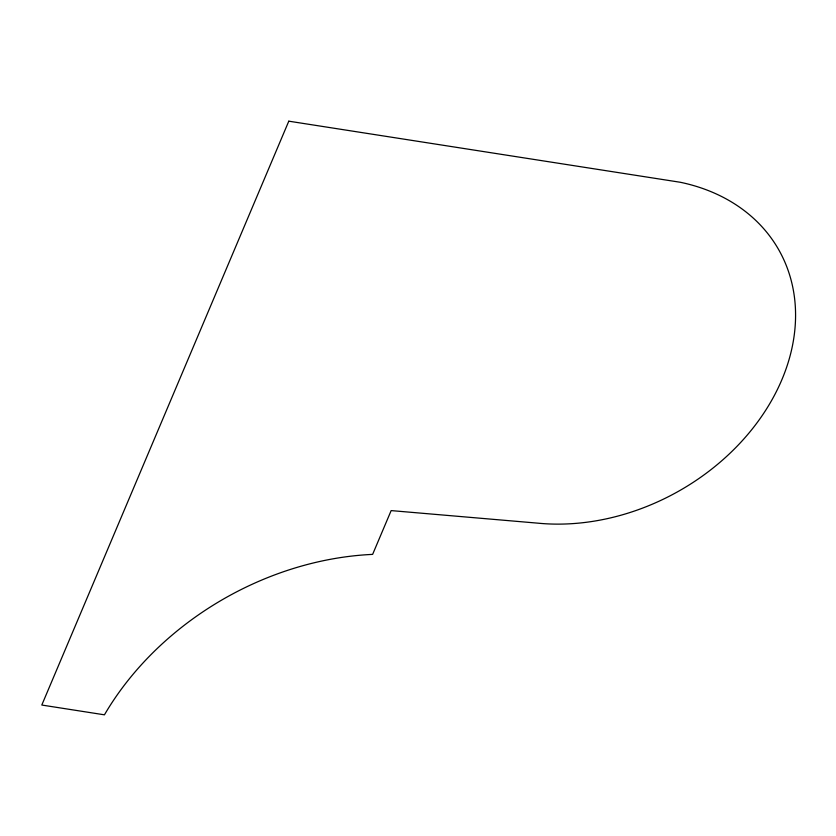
<?xml version="1.0" encoding="UTF-8"?>
<svg xmlns="http://www.w3.org/2000/svg" width="836" height="836" viewBox="0 0 836 836"><rect width="100%" height="100%" fill="white"/><g stroke="black" fill="none" stroke-linecap="round" stroke-linejoin="round"><path stroke-width="1.25" d="M288.796 121.178L41.8 705.041L104.437 714.822A273.529 213.462 -29.1 0 1 372.626 554.383L391.154 510.597L537.935 523.169A206.492 161.16 -29.1 0 0 782.203 378.917A206.492 161.16 -29.1 0 0 680.285 182.269L288.796 121.178"/></g></svg>
